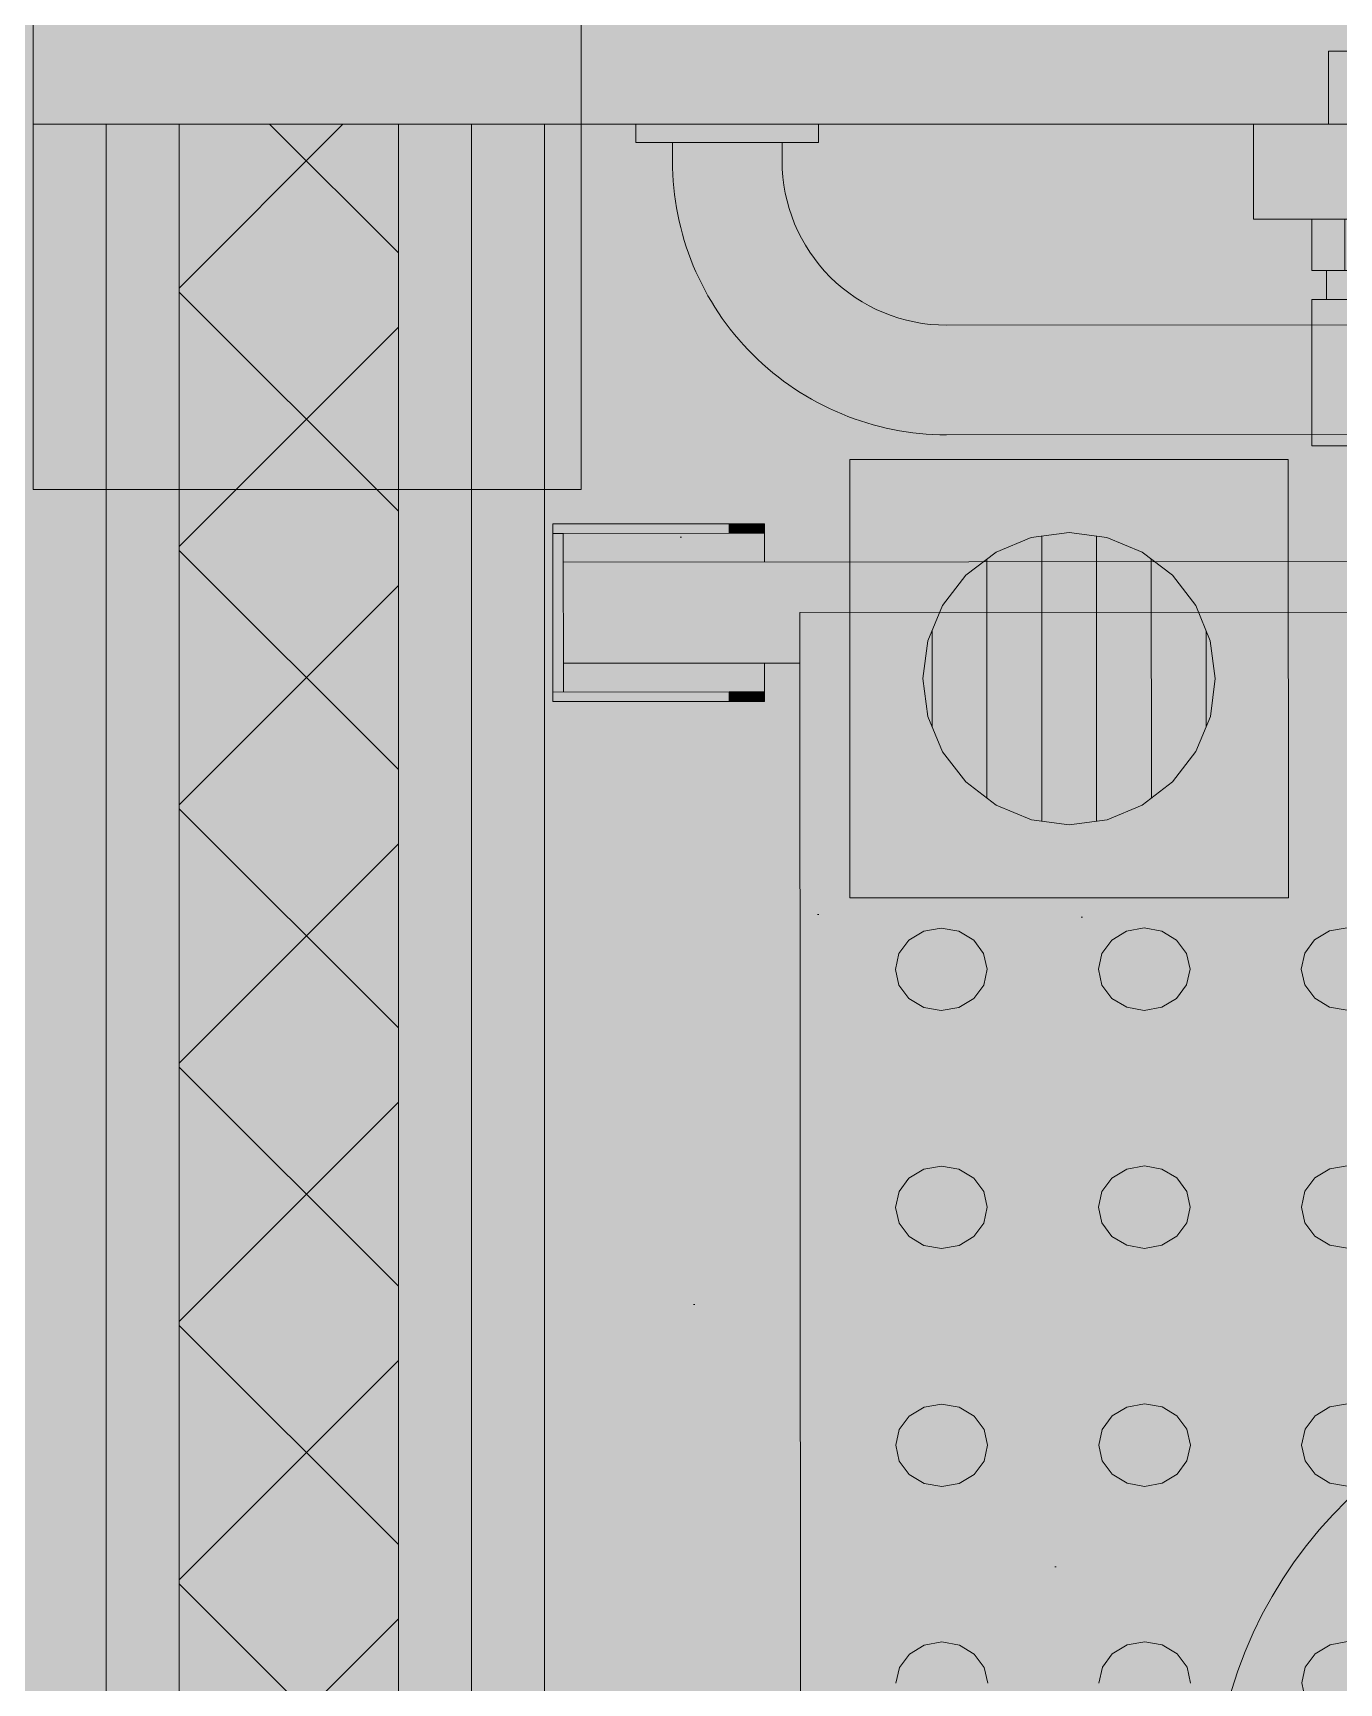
# Model space of a CAD drawing. Header units: metres. Extents: x -77 to 21.6, y -70.6 to -27.7.
# Drawn here: x -56.714 to -56.3566, y -33.2264 to -32.7747 of the extents above; entities that cross this region are included whole.
import ezdxf

# ---------------------------------------------------------------- set-up
doc = ezdxf.new("R2010")
doc.units = ezdxf.units.M
doc.header["$MEASUREMENT"] = 0
for name, color, linetype in [('Concreto moldado in loco_Pilares.IFC Model', 7, 'Continuous'), ('LOUCAS-METAIS.ARQ', 7, 'Continuous'), ('PAREDE CONSTRUIR', 7, 'Continuous')]:
    doc.layers.add(name, color=color, linetype=linetype)
for name, color, linetype, lineweight in [('Concreto moldado in loco_Pilares.IFC Model_Caneta_No__241', 7, 'Continuous', 13), ('Concreto moldado in loco_Pilares.IFC Model_Caneta_No__4', 7, 'Continuous', 20), ('LAJES.EST_Caneta_No__241', 7, 'Continuous', 13), ('LAJES.EST_Caneta_No__96', 252, 'Continuous', 0), ('LOUCAS-METAIS.ARQ_Caneta_No__96', 252, 'Continuous', 0), ('PAREDE CONSTRUIR_Caneta_No__241', 7, 'Continuous', 13), ('PAREDE CONSTRUIR_Caneta_No__83', 84, 'Continuous', 0), ('RALO_Caneta_No__96', 252, 'Continuous', 0)]:
    doc.layers.add(name, color=color, linetype=linetype, lineweight=lineweight)
for name, color, linetype, lineweight, true_color in [('LAJES.EST_Caneta_No__18', 7, 'Continuous', 0, 0xdfdfdf), ('LAJES.EST_Caneta_No__254', 7, 'Continuous', 0, 0xd1c9ad), ('LOUCAS-METAIS.ARQ_Caneta_No__13', 7, 'Continuous', 0, 0xaaaaaa), ('LOUCAS-METAIS.ARQ_Caneta_No__18', 7, 'Continuous', 0, 0xdfdfdf), ('RALO_Caneta_No__19', 7, 'Continuous', 0, 0xe9e9e9), ('ZONA_Caneta_No__56', 7, 'Continuous', 0, 0xffe495)]:
    doc.layers.add(name, color=color, linetype=linetype, lineweight=lineweight, true_color=true_color)
pattern_1 = [(45, (0, 0.5), (-0.159099, 0.159099), [0, -0.15, 0, -0.225]), (110, (0.5, 0.5), (0.21143084, 0.07695453), [0, -0.11, 0, -0.19])]

# ---------------------------------------------------------------- blocks, each defined once
blk = doc.blocks.new('Grab Bar 26')
at = {"layer": 'LOUCAS-METAIS.ARQ_Caneta_No__18', "linetype": 'Continuous', "lineweight": 0, "true_color": 0xdfdfdf}
for points in [[(0.375, 0), (0.375, -0.005), (0.425, -0.005), (0.425, 0)], [(-0.415, -0.005), (-0.415, -0.01, 0.414214), (-0.34, -0.085), (0.34, -0.085, 0.414214), (0.415, -0.01), (0.415, -0.005), (0.385, -0.005), (0.385, -0.01, -0.414214), (0.34, -0.055), (-0.34, -0.055, -0.414214), (-0.385, -0.01), (-0.385, -0.005)]]:
    blk.add_hatch(color=254, dxfattribs=at).paths.add_polyline_path(points)
at = {"layer": 'LOUCAS-METAIS.ARQ_Caneta_No__96', "color": 252, "linetype": 'Continuous', "lineweight": 0, "flags": 128}
blk.add_lwpolyline([(0.375, 0), (0.375, -0.005), (0.425, -0.005), (0.425, 0)], close=True, dxfattribs=at)
blk.add_lwpolyline([(-0.415, -0.005), (-0.415, -0.01, 0.414214), (-0.34, -0.085), (0.34, -0.085, 0.414214), (0.415, -0.01), (0.415, -0.005), (0.385, -0.005), (0.385, -0.01, -0.414214), (0.34, -0.055), (-0.34, -0.055, -0.414214), (-0.385, -0.01), (-0.385, -0.005)], format="xyb", close=True, dxfattribs=at)
blk = doc.blocks.new('Rectangular Floor Drain 26')
at = {"layer": 'RALO_Caneta_No__19', "linetype": 'Continuous', "lineweight": 0, "true_color": 0xe9e9e9}
h = blk.add_hatch(color=254, dxfattribs=at)
h.paths.add_polyline_path([(-0.06, 0.06), (-0.06, -0.06), (0.06, -0.06), (0.06, 0.06)])
h.paths.add_polyline_path([(0.04, 0), (0.03864, -0.01035), (0.03464, -0.02), (0.02828, -0.02828), (0.02, -0.03464), (0.01035, -0.03864), (0, -0.04), (-0.01035, -0.03864), (-0.02, -0.03464), (-0.02828, -0.02828), (-0.03464, -0.02), (-0.03864, -0.01035), (-0.04, 0), (-0.03864, 0.01035), (-0.03464, 0.02), (-0.02828, 0.02828), (-0.02, 0.03464), (-0.01035, 0.03864), (0, 0.04), (0.01035, 0.03864), (0.02, 0.03464), (0.02828, 0.02828), (0.03464, 0.02), (0.03864, 0.01035)], flags=0)
for points in [[(-0.02828, 0.02828), (-0.03272, 0.0225), (0.03272, 0.0225), (0.02828, 0.02828), (0.02, 0.03464), (0.0131, 0.0375), (-0.0131, 0.0375), (-0.02, 0.03464)], [(-0.0131, 0.0375), (0.0131, 0.0375), (0.01035, 0.03864), (0, 0.04), (-0.01035, 0.03864)], [(-0.03864, 0.01035), (-0.03901, 0.0075), (0.03901, 0.0075), (0.03864, 0.01035), (0.03464, 0.02), (0.03272, 0.0225), (-0.03272, 0.0225), (-0.03464, 0.02)], [(-0.03901, 0.0075), (-0.04, 0), (-0.03901, -0.0075), (0.03901, -0.0075), (0.04, 0), (0.03901, 0.0075)], [(-0.03901, -0.0075), (-0.03864, -0.01035), (-0.03464, -0.02), (-0.03272, -0.0225), (0.03272, -0.0225), (0.03464, -0.02), (0.03864, -0.01035), (0.03901, -0.0075)], [(-0.03272, -0.0225), (-0.02828, -0.02828), (-0.02, -0.03464), (-0.0131, -0.0375), (0.0131, -0.0375), (0.02, -0.03464), (0.02828, -0.02828), (0.03272, -0.0225)], [(0.0131, -0.0375), (-0.0131, -0.0375), (-0.01035, -0.03864), (0, -0.04), (0.01035, -0.03864)]]:
    blk.add_hatch(color=254, dxfattribs=at).paths.add_polyline_path(points)
at = {"layer": 'RALO_Caneta_No__96', "color": 252, "linetype": 'Continuous', "lineweight": 0}
for p, q in [((-0.06, 0.06), (-0.06, -0.06)), ((0.06, 0.06), (-0.06, 0.06)), ((0.06, -0.06), (0.06, 0.06)), ((-0.02, 0.03464), (-0.01035, 0.03864)), ((0.0131, 0.0375), (-0.0131, 0.0375)), ((-0.01035, 0.03864), (0, 0.04)), ((0, 0.04), (0.01035, 0.03864)), ((0.01035, 0.03864), (0.02, 0.03464)), ((-0.02828, 0.02828), (-0.02, 0.03464)), ((0.02, 0.03464), (0.02828, 0.02828)), ((-0.03464, 0.02), (-0.02828, 0.02828)), ((0.02828, 0.02828), (0.03464, 0.02)), ((-0.03864, 0.01035), (-0.03464, 0.02)), ((-0.03272, 0.0225), (0.03272, 0.0225)), ((0.03464, 0.02), (0.03864, 0.01035)), ((-0.04, 0), (-0.03864, 0.01035)), ((0.03864, 0.01035), (0.04, 0)), ((0.03901, 0.0075), (-0.03901, 0.0075)), ((-0.03864, -0.01035), (-0.04, 0)), ((0.04, 0), (0.03864, -0.01035)), ((-0.03901, -0.0075), (0.03901, -0.0075)), ((-0.03464, -0.02), (-0.03864, -0.01035)), ((0.03864, -0.01035), (0.03464, -0.02)), ((-0.02828, -0.02828), (-0.03464, -0.02)), ((0.03272, -0.0225), (-0.03272, -0.0225)), ((0.03464, -0.02), (0.02828, -0.02828)), ((-0.02, -0.03464), (-0.02828, -0.02828)), ((0.02828, -0.02828), (0.02, -0.03464)), ((-0.01035, -0.03864), (-0.02, -0.03464)), ((0.02, -0.03464), (0.01035, -0.03864)), ((-0.0131, -0.0375), (0.0131, -0.0375)), ((0, -0.04), (-0.01035, -0.03864)), ((0.01035, -0.03864), (0, -0.04)), ((-0.06, -0.06), (0.06, -0.06))]:
    blk.add_line(p, q, dxfattribs=at)
blk = doc.blocks.new('Blocks_Banco Perfurado_F03652PT(1)(1)')
at = {"layer": 'LOUCAS-METAIS.ARQ_Caneta_No__18', "linetype": 'Continuous', "lineweight": 0, "true_color": 0xdfdfdf}
for points in [[(-0.34739, 0), (-0.34739, -0.0029), (-0.30397, -0.0029)], [(-0.30397, 0), (-0.34739, 0), (-0.30397, -0.0029)], [(-0.35, 0), (-0.35, -0.04829), (-0.34739, -0.04829)], [(-0.34739, 0), (-0.35, 0), (-0.34739, -0.04829)], [(-0.34739, -0.05795), (-0.33949, -0.05795), (-0.33949, -0.01292), (-0.34739, -0.0029)], [(-0.34739, -0.0029), (-0.33949, -0.01292), (-0.33949, -0.0029)], [(-0.33949, -0.0029), (-0.33949, -0.35737), (-0.33902, -0.35737)], [(-0.33902, -0.0029), (-0.33949, -0.0029), (-0.33902, -0.35737)], [(-0.33902, -0.35737), (-0.33866, -0.0029), (-0.33902, -0.0029)], [(-0.33866, -0.0029), (-0.33902, -0.35737), (-0.33866, -0.35737)], [(-0.33836, -0.0029), (-0.33866, -0.35737), (-0.33836, -0.35737)], [(-0.33866, -0.35737), (-0.33836, -0.0029), (-0.33866, -0.0029)], [(-0.33836, -0.0029), (-0.33836, -0.35737), (-0.33701, -0.35737), (-0.33835, -0.0029)], [(-0.33701, -0.0029), (-0.33835, -0.0029), (-0.33701, -0.35737)], [(-0.33701, -0.35737), (-0.33627, -0.0029), (-0.33701, -0.0029)], [(-0.33627, -0.0029), (-0.33701, -0.35737), (-0.33626, -0.35737)], [(-0.33535, -0.0029), (-0.33626, -0.35737), (-0.33534, -0.35737)], [(-0.33535, -0.0029), (-0.33626, -0.0029), (-0.33626, -0.35737)], [(-0.33533, -0.0029), (-0.33534, -0.0029), (-0.33534, -0.35737), (-0.33328, -0.35737)], [(-0.33533, -0.0029), (-0.33328, -0.35737), (-0.33328, -0.0029)], [(-0.33328, -0.35737), (-0.33259, -0.0029), (-0.33328, -0.0029)], [(-0.33328, -0.35737), (-0.33259, -0.35737), (-0.33259, -0.0029)], [(-0.33091, -0.0029), (-0.33259, -0.35737), (-0.3309, -0.35737), (-0.3309, -0.0029)], [(-0.33259, -0.0029), (-0.33259, -0.35737), (-0.33091, -0.0029)], [(-0.3309, -0.0029), (-0.3309, -0.35737), (-0.32836, -0.35737), (-0.32838, -0.35534), (-0.33088, -0.0029)], [(-0.33088, -0.0029), (-0.32838, -0.35534), (-0.32836, -0.35737), (-0.32836, -0.0029)], [(-0.32836, -0.0029), (-0.32836, -0.35737), (-0.32808, -0.0029)], [(-0.32808, -0.0029), (-0.32836, -0.35737), (-0.32808, -0.35737)], [(-0.3257, -0.0029), (-0.32808, -0.35737), (-0.32568, -0.35737), (-0.32568, -0.0029)], [(-0.32808, -0.0029), (-0.32808, -0.35737), (-0.3257, -0.0029)], [(-0.32568, -0.0029), (-0.32568, -0.06761), (-0.32374, -0.06761), (-0.3233, -0.0029)], [(-0.3233, -0.0029), (-0.32374, -0.06761), (-0.32328, -0.06761), (-0.32328, -0.0029)], [(-0.32328, -0.06761), (-0.32306, -0.06761), (-0.32301, -0.0029), (-0.32328, -0.0029)], [(-0.32301, -0.0029), (-0.32306, -0.06761), (-0.323, -0.06761)], [(-0.32298, -0.0029), (-0.323, -0.0029), (-0.323, -0.06761), (-0.32252, -0.06761)], [(-0.32047, -0.0029), (-0.32298, -0.0029), (-0.32252, -0.06761), (-0.32047, -0.06761)], [(-0.31879, -0.0029), (-0.32047, -0.0029), (-0.32047, -0.06761), (-0.3191, -0.06761)], [(-0.31879, -0.0029), (-0.3191, -0.06761), (-0.31878, -0.06761), (-0.31878, -0.0029)], [(-0.31878, -0.06761), (-0.31822, -0.06761), (-0.31809, -0.0029), (-0.31878, -0.0029)], [(-0.31809, -0.0029), (-0.31822, -0.06761), (-0.31809, -0.06761)], [(-0.31807, -0.0029), (-0.31809, -0.0029), (-0.31809, -0.06761), (-0.3177, -0.06761)], [(-0.31602, -0.0029), (-0.31807, -0.0029), (-0.3177, -0.06761), (-0.31602, -0.06761)], [(-0.31602, -0.06761), (-0.31528, -0.06761), (-0.31511, -0.0029), (-0.31602, -0.0029)], [(-0.31511, -0.0029), (-0.31528, -0.06761), (-0.3151, -0.06761)], [(-0.3151, -0.06761), (-0.3145, -0.06761), (-0.31436, -0.0029), (-0.3151, -0.0029)], [(-0.31436, -0.0029), (-0.3145, -0.06761), (-0.31435, -0.06761)], [(-0.31434, -0.0029), (-0.31435, -0.0029), (-0.31435, -0.06761), (-0.3141, -0.06761)], [(-0.31434, -0.0029), (-0.3141, -0.06761), (-0.31301, -0.06761), (-0.31301, -0.0029)], [(-0.31271, -0.0029), (-0.31301, -0.0029), (-0.31301, -0.06761), (-0.31276, -0.06761)], [(-0.31276, -0.06761), (-0.31271, -0.06761), (-0.31271, -0.0029)], [(-0.31234, -0.0029), (-0.31271, -0.0029), (-0.31271, -0.06761), (-0.31241, -0.06761)], [(-0.31241, -0.06761), (-0.31234, -0.06761), (-0.31234, -0.0029)], [(-0.31188, -0.0029), (-0.31234, -0.0029), (-0.31234, -0.06761), (-0.31196, -0.06761)], [(-0.31196, -0.06761), (-0.31187, -0.06761), (-0.31188, -0.0029)], [(-0.30397, -0.0029), (-0.31187, -0.0029), (-0.31187, -0.04793), (-0.30397, -0.05795)], [(-0.30136, -0.04829), (-0.30136, 0), (-0.30397, 0)], [(-0.30397, -0.04829), (-0.30136, -0.04829), (-0.30397, 0)], [(-0.34739, -0.04829), (-0.35, -0.04829), (-0.35, -0.05199)], [(-0.34739, -0.04829), (-0.35, -0.05199), (-0.34739, -0.05199)], [(-0.31187, -0.04793), (-0.31187, -0.05795), (-0.30397, -0.05795)], [(-0.30136, -0.05199), (-0.30136, -0.04829), (-0.30397, -0.04829)], [(-0.30136, -0.05199), (-0.30397, -0.04829), (-0.30397, -0.05199)], [(-0.34739, -0.05199), (-0.35, -0.05199), (-0.35, -0.05512)], [(-0.34739, -0.05199), (-0.35, -0.05512), (-0.34739, -0.05512)], [(-0.30397, -0.05512), (-0.30136, -0.05512), (-0.30136, -0.05199)], [(-0.30397, -0.05512), (-0.30136, -0.05199), (-0.30397, -0.05199)], [(-0.35, -0.05512), (-0.35, -0.05722), (-0.34739, -0.05512)], [(-0.35, -0.05722), (-0.34739, -0.05722), (-0.34739, -0.05512)], [(-0.35, -0.05722), (-0.35, -0.05795), (-0.34739, -0.05795)], [(-0.34739, -0.05722), (-0.35, -0.05722), (-0.34739, -0.05795)], [(-0.30397, -0.05722), (-0.30136, -0.05722), (-0.30136, -0.05512)], [(-0.30397, -0.05722), (-0.30136, -0.05512), (-0.30397, -0.05512)], [(-0.30397, -0.05795), (-0.30136, -0.05795), (-0.30136, -0.05722)], [(-0.30397, -0.05795), (-0.30136, -0.05722), (-0.30397, -0.05722)], [(-0.32568, -0.06761), (-0.23927, -0.16178), (-0.23927, -0.10625)], [(-0.32568, -0.06761), (-0.23927, -0.10625), (-0.23841, -0.10144)], [(-0.23596, -0.09737), (-0.32568, -0.06761), (-0.23841, -0.10144)], [(-0.32568, -0.06761), (-0.23596, -0.09737), (-0.2323, -0.09465)], [(-0.32568, -0.06761), (-0.2323, -0.09465), (-0.22798, -0.09369)], [(-0.32568, -0.06761), (-0.22798, -0.09369), (-0.22366, -0.09465)], [(-0.32568, -0.06761), (-0.22366, -0.09465), (-0.17327, -0.10144)], [(-0.32568, -0.06761), (-0.17327, -0.10144), (-0.17082, -0.09737)], [(-0.32568, -0.06761), (-0.17082, -0.09737), (-0.16716, -0.09465)], [(-0.16284, -0.09369), (-0.32568, -0.06761), (-0.16716, -0.09465)], [(-0.10814, -0.10144), (-0.32568, -0.06761), (-0.16284, -0.09369)], [(-0.10569, -0.09737), (-0.32568, -0.06761), (-0.10814, -0.10144)], [(-0.10203, -0.09465), (-0.32568, -0.06761), (-0.10569, -0.09737)], [(-0.0977, -0.09369), (-0.32568, -0.06761), (-0.10203, -0.09465)], [(-0.04055, -0.09737), (-0.32568, -0.06761), (-0.0977, -0.09369)], [(-0.32568, -0.06761), (-0.04055, -0.09737), (-0.03689, -0.09465)], [(-0.03257, -0.09369), (-0.32568, -0.06761), (-0.03689, -0.09465)], [(0.02458, -0.09737), (-0.32568, -0.06761), (-0.03257, -0.09369)], [(0.02825, -0.09465), (-0.32568, -0.06761), (0.02458, -0.09737)], [(0.03257, -0.09369), (-0.32568, -0.06761), (0.02825, -0.09465)], [(0.08972, -0.09737), (-0.32568, -0.06761), (0.03257, -0.09369)], [(-0.32568, -0.06761), (0.08972, -0.09737), (0.09338, -0.09465)], [(0.0977, -0.09369), (-0.32568, -0.06761), (0.09338, -0.09465)], [(0.15852, -0.09465), (-0.32568, -0.06761), (0.0977, -0.09369)], [(-0.32568, -0.06761), (0.15852, -0.09465), (0.16284, -0.09369)], [(0.32568, -0.06761), (-0.32568, -0.06761), (0.16284, -0.09369)], [(-0.32568, -0.06761), (-0.32568, -0.35737), (-0.23841, -0.21252)], [(-0.23596, -0.20844), (-0.32568, -0.06761), (-0.23841, -0.21252)], [(-0.23927, -0.16178), (-0.32568, -0.06761), (-0.2323, -0.20572)], [(-0.2323, -0.20572), (-0.32568, -0.06761), (-0.23596, -0.20844)], [(-0.17327, -0.10144), (-0.22366, -0.09465), (-0.21999, -0.09737)], [(-0.16284, -0.09369), (-0.15852, -0.09465), (-0.10814, -0.10144)], [(-0.15852, -0.09465), (-0.15486, -0.09737), (-0.10814, -0.10144)], [(-0.0977, -0.09369), (-0.09338, -0.09465), (-0.04055, -0.09737)], [(-0.09338, -0.09465), (-0.08972, -0.09737), (-0.04055, -0.09737)], [(-0.17327, -0.10144), (-0.21999, -0.09737), (-0.21755, -0.10144)], [(-0.15486, -0.09737), (-0.15241, -0.10144), (-0.10814, -0.10144)], [(-0.043, -0.10144), (-0.08972, -0.09737), (-0.08727, -0.10144)], [(-0.08972, -0.09737), (-0.043, -0.10144), (-0.04055, -0.09737)], [(-0.21755, -0.10144), (-0.21669, -0.10625), (-0.17327, -0.10144)], [(-0.21669, -0.10625), (-0.17413, -0.10625), (-0.17327, -0.10144)], [(-0.15241, -0.10144), (-0.15155, -0.10625), (-0.10814, -0.10144)], [(-0.15155, -0.10625), (-0.109, -0.10625), (-0.10814, -0.10144)], [(-0.08727, -0.10144), (-0.08641, -0.10625), (-0.043, -0.10144)], [(-0.08641, -0.10625), (-0.04386, -0.10625), (-0.043, -0.10144)], [(-0.23927, -0.10625), (-0.23927, -0.16178), (-0.23841, -0.15698)], [(-0.23841, -0.15698), (-0.23596, -0.1529), (-0.23927, -0.10625)], [(-0.23596, -0.1529), (-0.2323, -0.15018), (-0.23927, -0.10625)], [(-0.23841, -0.11105), (-0.23927, -0.10625), (-0.2323, -0.15018)], [(-0.17413, -0.10625), (-0.21669, -0.10625), (-0.21755, -0.11105)], [(-0.17327, -0.11105), (-0.17413, -0.10625), (-0.21755, -0.11105)], [(-0.109, -0.10625), (-0.15155, -0.10625), (-0.15241, -0.11105)], [(-0.10814, -0.11105), (-0.109, -0.10625), (-0.15241, -0.11105)], [(-0.04386, -0.10625), (-0.08641, -0.10625), (-0.08727, -0.11105)], [(-0.043, -0.11105), (-0.04386, -0.10625), (-0.08727, -0.11105)], [(-0.23596, -0.11512), (-0.23841, -0.11105), (-0.2323, -0.15018)], [(-0.22366, -0.15018), (-0.21755, -0.11105), (-0.21999, -0.11512)], [(-0.22366, -0.15018), (-0.21999, -0.1529), (-0.21755, -0.11105)], [(-0.21999, -0.1529), (-0.21755, -0.15698), (-0.21755, -0.11105)], [(-0.17082, -0.1529), (-0.21755, -0.11105), (-0.21755, -0.15698)], [(-0.17082, -0.1529), (-0.16716, -0.15018), (-0.21755, -0.11105)], [(-0.16716, -0.15018), (-0.16284, -0.14923), (-0.21755, -0.11105)], [(-0.16284, -0.14923), (-0.15852, -0.15018), (-0.21755, -0.11105)], [(-0.15852, -0.15018), (-0.10814, -0.15698), (-0.21755, -0.11105)], [(-0.16716, -0.11785), (-0.21755, -0.11105), (-0.10814, -0.15698)], [(-0.16716, -0.11785), (-0.17082, -0.11512), (-0.21755, -0.11105)], [(-0.17082, -0.11512), (-0.17327, -0.11105), (-0.21755, -0.11105)], [(-0.10569, -0.1529), (-0.15241, -0.11105), (-0.15486, -0.11512)], [(-0.10569, -0.1529), (-0.10203, -0.15018), (-0.15241, -0.11105)], [(-0.10203, -0.15018), (-0.0977, -0.14923), (-0.15241, -0.11105)], [(-0.0977, -0.14923), (-0.09338, -0.15018), (-0.15241, -0.11105)], [(-0.09338, -0.15018), (-0.043, -0.15698), (-0.15241, -0.11105)], [(-0.10203, -0.11785), (-0.15241, -0.11105), (-0.043, -0.15698)], [(-0.10203, -0.11785), (-0.10569, -0.11512), (-0.15241, -0.11105)], [(-0.10569, -0.11512), (-0.10814, -0.11105), (-0.15241, -0.11105)], [(-0.04055, -0.1529), (-0.08727, -0.11105), (-0.08972, -0.11512)], [(-0.04055, -0.1529), (-0.03689, -0.15018), (-0.08727, -0.11105)], [(-0.03689, -0.15018), (-0.03257, -0.14923), (-0.08727, -0.11105)], [(-0.03257, -0.14923), (-0.02825, -0.15018), (-0.08727, -0.11105)], [(0.02214, -0.15698), (-0.08727, -0.11105), (-0.02825, -0.15018)], [(-0.08727, -0.11105), (0.02214, -0.15698), (-0.03689, -0.11785)], [(-0.03689, -0.11785), (-0.04055, -0.11512), (-0.08727, -0.11105)], [(-0.04055, -0.11512), (-0.043, -0.11105), (-0.08727, -0.11105)], [(-0.2323, -0.11785), (-0.23596, -0.11512), (-0.2323, -0.15018)], [(-0.21999, -0.11512), (-0.22366, -0.11785), (-0.22366, -0.15018)], [(-0.15486, -0.11512), (-0.15852, -0.11785), (-0.10814, -0.15698)], [(-0.10814, -0.15698), (-0.10569, -0.1529), (-0.15486, -0.11512)], [(-0.08972, -0.11512), (-0.09338, -0.11785), (-0.043, -0.15698)], [(-0.043, -0.15698), (-0.04055, -0.1529), (-0.08972, -0.11512)], [(-0.22798, -0.14923), (-0.22798, -0.1188), (-0.2323, -0.11785)], [(-0.2323, -0.15018), (-0.22798, -0.14923), (-0.2323, -0.11785)], [(-0.22366, -0.11785), (-0.22798, -0.1188), (-0.22366, -0.15018)], [(-0.22798, -0.1188), (-0.22798, -0.14923), (-0.22366, -0.15018)], [(-0.16284, -0.1188), (-0.16716, -0.11785), (-0.10814, -0.15698)], [(-0.15852, -0.11785), (-0.16284, -0.1188), (-0.10814, -0.15698)], [(-0.0977, -0.1188), (-0.10203, -0.11785), (-0.043, -0.15698)], [(-0.09338, -0.11785), (-0.0977, -0.1188), (-0.043, -0.15698)], [(-0.03689, -0.11785), (0.02214, -0.15698), (-0.03257, -0.1188)], [(-0.17327, -0.15698), (-0.17082, -0.1529), (-0.21755, -0.15698)], [(-0.15852, -0.15018), (-0.15486, -0.1529), (-0.10814, -0.15698)], [(-0.15486, -0.1529), (-0.15241, -0.15698), (-0.10814, -0.15698)], [(-0.09338, -0.15018), (-0.08972, -0.1529), (-0.043, -0.15698)], [(-0.08972, -0.1529), (-0.08727, -0.15698), (-0.043, -0.15698)], [(-0.21755, -0.15698), (-0.21669, -0.16178), (-0.17327, -0.15698)], [(-0.21669, -0.16178), (-0.17413, -0.16178), (-0.17327, -0.15698)], [(-0.15241, -0.15698), (-0.15155, -0.16178), (-0.10814, -0.15698)], [(-0.15155, -0.16178), (-0.109, -0.16178), (-0.10814, -0.15698)], [(-0.08727, -0.15698), (-0.08641, -0.16178), (-0.043, -0.15698)], [(-0.08641, -0.16178), (-0.04386, -0.16178), (-0.043, -0.15698)], [(-0.23841, -0.16659), (-0.23927, -0.16178), (-0.2323, -0.20572)], [(-0.17413, -0.16178), (-0.21669, -0.16178), (-0.21755, -0.16659)], [(-0.17327, -0.16659), (-0.17413, -0.16178), (-0.21755, -0.16659)], [(-0.109, -0.16178), (-0.15155, -0.16178), (-0.15241, -0.16659)], [(-0.10814, -0.16659), (-0.109, -0.16178), (-0.15241, -0.16659)], [(-0.04386, -0.16178), (-0.08641, -0.16178), (-0.08727, -0.16659)], [(-0.043, -0.16659), (-0.04386, -0.16178), (-0.08727, -0.16659)], [(-0.23596, -0.17066), (-0.23841, -0.16659), (-0.2323, -0.20572)], [(-0.22366, -0.20572), (-0.21755, -0.16659), (-0.21999, -0.17066)], [(-0.22366, -0.20572), (-0.21999, -0.20844), (-0.21755, -0.16659)], [(-0.21999, -0.20844), (-0.21755, -0.21252), (-0.21755, -0.16659)], [(-0.17082, -0.20844), (-0.21755, -0.16659), (-0.21755, -0.21252)], [(-0.17082, -0.20844), (-0.16716, -0.20572), (-0.21755, -0.16659)], [(-0.16716, -0.20572), (-0.16284, -0.20476), (-0.21755, -0.16659)], [(-0.16284, -0.20476), (-0.15852, -0.20572), (-0.21755, -0.16659)], [(-0.15852, -0.20572), (-0.10814, -0.21252), (-0.21755, -0.16659)], [(-0.16716, -0.17338), (-0.21755, -0.16659), (-0.10814, -0.21252)], [(-0.16716, -0.17338), (-0.17082, -0.17066), (-0.21755, -0.16659)], [(-0.17082, -0.17066), (-0.17327, -0.16659), (-0.21755, -0.16659)], [(-0.10569, -0.20844), (-0.15241, -0.16659), (-0.15486, -0.17066)], [(-0.10569, -0.20844), (-0.10203, -0.20572), (-0.15241, -0.16659)], [(-0.10203, -0.20572), (-0.0977, -0.20476), (-0.15241, -0.16659)], [(-0.0977, -0.20476), (-0.09338, -0.20572), (-0.15241, -0.16659)], [(-0.09338, -0.20572), (-0.043, -0.21252), (-0.15241, -0.16659)], [(-0.10203, -0.17338), (-0.15241, -0.16659), (-0.043, -0.21252)], [(-0.10203, -0.17338), (-0.10569, -0.17066), (-0.15241, -0.16659)], [(-0.10569, -0.17066), (-0.10814, -0.16659), (-0.15241, -0.16659)], [(-0.04055, -0.20844), (-0.08727, -0.16659), (-0.08972, -0.17066)], [(-0.04055, -0.20844), (-0.03689, -0.20572), (-0.08727, -0.16659)], [(-0.03689, -0.20572), (-0.03257, -0.20476), (-0.08727, -0.16659)], [(-0.03257, -0.20476), (-0.02825, -0.20572), (-0.08727, -0.16659)], [(0.02214, -0.21252), (-0.08727, -0.16659), (-0.02825, -0.20572)], [(-0.08727, -0.16659), (0.02214, -0.21252), (-0.03689, -0.17338)], [(-0.03689, -0.17338), (-0.04055, -0.17066), (-0.08727, -0.16659)], [(-0.04055, -0.17066), (-0.043, -0.16659), (-0.08727, -0.16659)], [(-0.2323, -0.17338), (-0.23596, -0.17066), (-0.2323, -0.20572)], [(-0.21999, -0.17066), (-0.22366, -0.17338), (-0.22366, -0.20572)], [(-0.15486, -0.17066), (-0.15852, -0.17338), (-0.10814, -0.21252)], [(-0.10814, -0.21252), (-0.10569, -0.20844), (-0.15486, -0.17066)], [(-0.08972, -0.17066), (-0.09338, -0.17338), (-0.043, -0.21252)], [(-0.043, -0.21252), (-0.04055, -0.20844), (-0.08972, -0.17066)], [(-0.22798, -0.20476), (-0.22798, -0.17434), (-0.2323, -0.17338)], [(-0.2323, -0.20572), (-0.22798, -0.20476), (-0.2323, -0.17338)], [(-0.22366, -0.17338), (-0.22798, -0.17434), (-0.22366, -0.20572)], [(-0.22798, -0.17434), (-0.22798, -0.20476), (-0.22366, -0.20572)], [(-0.16284, -0.17434), (-0.16716, -0.17338), (-0.10814, -0.21252)], [(-0.15852, -0.17338), (-0.16284, -0.17434), (-0.10814, -0.21252)], [(-0.0977, -0.17434), (-0.10203, -0.17338), (-0.043, -0.21252)], [(-0.09338, -0.17338), (-0.0977, -0.17434), (-0.043, -0.21252)], [(-0.03257, -0.17434), (-0.03689, -0.17338), (0.02214, -0.21252)], [(-0.15852, -0.20572), (-0.15486, -0.20844), (-0.10814, -0.21252)], [(-0.09338, -0.20572), (-0.08972, -0.20844), (-0.043, -0.21252)], [(-0.17327, -0.21252), (-0.17082, -0.20844), (-0.21755, -0.21252)], [(-0.15486, -0.20844), (-0.15241, -0.21252), (-0.10814, -0.21252)], [(-0.08972, -0.20844), (-0.08727, -0.21252), (-0.043, -0.21252)], [(-0.32568, -0.35737), (-0.23927, -0.21732), (-0.23841, -0.21252)], [(-0.21755, -0.21252), (-0.21669, -0.21732), (-0.17327, -0.21252)], [(-0.21669, -0.21732), (-0.17413, -0.21732), (-0.17327, -0.21252)], [(-0.15241, -0.21252), (-0.15155, -0.21732), (-0.10814, -0.21252)], [(-0.15155, -0.21732), (-0.109, -0.21732), (-0.10814, -0.21252)], [(-0.08727, -0.21252), (-0.08641, -0.21732), (-0.043, -0.21252)], [(-0.08641, -0.21732), (-0.04386, -0.21732), (-0.043, -0.21252)]]:
    blk.add_hatch(color=254, dxfattribs=at).paths.add_polyline_path(points)
at = {"layer": 'LOUCAS-METAIS.ARQ_Caneta_No__96', "color": 252, "linetype": 'Continuous', "lineweight": 0}
for p, q in [((-0.35, 0), (-0.35, -0.04829)), ((-0.34739, 0), (-0.35, 0)), ((-0.34739, -0.0029), (-0.34739, 0)), ((-0.30397, 0), (-0.34739, 0)), ((-0.34739, -0.04829), (-0.34739, -0.0029)), ((-0.34739, -0.0029), (-0.30397, -0.0029)), ((-0.33949, -0.0029), (-0.33949, -0.35737)), ((-0.31187, -0.06761), (-0.31187, -0.0029)), ((-0.30136, 0), (-0.30397, 0)), ((-0.30397, 0), (-0.30397, -0.04829)), ((-0.30136, -0.04829), (-0.30136, 0)), ((-0.35, -0.04829), (-0.34739, -0.04829)), ((-0.35, -0.04829), (-0.35, -0.05199)), ((-0.34739, -0.05199), (-0.34739, -0.04829)), ((-0.30397, -0.04829), (-0.30136, -0.04829)), ((-0.30397, -0.04829), (-0.30397, -0.05199)), ((-0.30136, -0.05199), (-0.30136, -0.04829)), ((-0.35, -0.05512), (-0.35, -0.05199)), ((-0.34739, -0.05512), (-0.34739, -0.05199)), ((-0.30397, -0.05512), (-0.30397, -0.05199)), ((-0.30136, -0.05512), (-0.30136, -0.05199)), ((-0.35, -0.05722), (-0.35, -0.05512)), ((-0.35, -0.05795), (-0.35, -0.05722)), ((-0.35, -0.05795), (-0.34739, -0.05795)), ((-0.34739, -0.05722), (-0.34739, -0.05512)), ((-0.34739, -0.05795), (-0.34739, -0.05722)), ((-0.34739, -0.05795), (-0.33949, -0.05795)), ((-0.31187, -0.05795), (-0.30397, -0.05795)), ((-0.30397, -0.05722), (-0.30397, -0.05512)), ((-0.30397, -0.05795), (-0.30397, -0.05722)), ((-0.30397, -0.05795), (-0.30136, -0.05795)), ((-0.30136, -0.05722), (-0.30136, -0.05512)), ((-0.30136, -0.05795), (-0.30136, -0.05722)), ((0.32568, -0.06761), (-0.32568, -0.06761)), ((-0.32568, -0.06761), (-0.32568, -0.35737)), ((-0.23596, -0.09737), (-0.2323, -0.09465)), ((-0.2323, -0.09465), (-0.22798, -0.09369)), ((-0.22798, -0.09369), (-0.22366, -0.09465)), ((-0.22366, -0.09465), (-0.21999, -0.09737)), ((-0.17082, -0.09737), (-0.16716, -0.09465)), ((-0.16716, -0.09465), (-0.16284, -0.09369)), ((-0.16284, -0.09369), (-0.15852, -0.09465)), ((-0.15852, -0.09465), (-0.15486, -0.09737)), ((-0.10569, -0.09737), (-0.10203, -0.09465)), ((-0.10203, -0.09465), (-0.0977, -0.09369)), ((-0.0977, -0.09369), (-0.09338, -0.09465)), ((-0.09338, -0.09465), (-0.08972, -0.09737)), ((-0.04055, -0.09737), (-0.03689, -0.09465)), ((-0.03689, -0.09465), (-0.03257, -0.09369)), ((-0.23841, -0.10144), (-0.23596, -0.09737)), ((-0.21999, -0.09737), (-0.21755, -0.10144)), ((-0.17327, -0.10144), (-0.17082, -0.09737)), ((-0.15486, -0.09737), (-0.15241, -0.10144)), ((-0.10814, -0.10144), (-0.10569, -0.09737)), ((-0.08972, -0.09737), (-0.08727, -0.10144)), ((-0.043, -0.10144), (-0.04055, -0.09737)), ((-0.23927, -0.10625), (-0.23841, -0.10144)), ((-0.21755, -0.10144), (-0.21669, -0.10625)), ((-0.17413, -0.10625), (-0.17327, -0.10144)), ((-0.15241, -0.10144), (-0.15155, -0.10625)), ((-0.109, -0.10625), (-0.10814, -0.10144)), ((-0.08727, -0.10144), (-0.08641, -0.10625)), ((-0.04386, -0.10625), (-0.043, -0.10144)), ((-0.23841, -0.11105), (-0.23927, -0.10625)), ((-0.21669, -0.10625), (-0.21755, -0.11105)), ((-0.17327, -0.11105), (-0.17413, -0.10625)), ((-0.15155, -0.10625), (-0.15241, -0.11105)), ((-0.10814, -0.11105), (-0.109, -0.10625)), ((-0.08641, -0.10625), (-0.08727, -0.11105)), ((-0.043, -0.11105), (-0.04386, -0.10625)), ((-0.23596, -0.11512), (-0.23841, -0.11105)), ((-0.21755, -0.11105), (-0.21999, -0.11512)), ((-0.17082, -0.11512), (-0.17327, -0.11105)), ((-0.15241, -0.11105), (-0.15486, -0.11512)), ((-0.10569, -0.11512), (-0.10814, -0.11105)), ((-0.08727, -0.11105), (-0.08972, -0.11512)), ((-0.04055, -0.11512), (-0.043, -0.11105)), ((-0.2323, -0.11785), (-0.23596, -0.11512)), ((-0.21999, -0.11512), (-0.22366, -0.11785)), ((-0.16716, -0.11785), (-0.17082, -0.11512)), ((-0.15486, -0.11512), (-0.15852, -0.11785)), ((-0.10203, -0.11785), (-0.10569, -0.11512)), ((-0.08972, -0.11512), (-0.09338, -0.11785)), ((-0.03689, -0.11785), (-0.04055, -0.11512)), ((-0.22798, -0.1188), (-0.2323, -0.11785)), ((-0.22366, -0.11785), (-0.22798, -0.1188)), ((-0.16284, -0.1188), (-0.16716, -0.11785)), ((-0.15852, -0.11785), (-0.16284, -0.1188)), ((-0.0977, -0.1188), (-0.10203, -0.11785)), ((-0.09338, -0.11785), (-0.0977, -0.1188)), ((-0.03257, -0.1188), (-0.03689, -0.11785)), ((-0.23841, -0.15698), (-0.23596, -0.1529)), ((-0.23596, -0.1529), (-0.2323, -0.15018)), ((-0.2323, -0.15018), (-0.22798, -0.14923)), ((-0.22798, -0.14923), (-0.22366, -0.15018)), ((-0.22366, -0.15018), (-0.21999, -0.1529)), ((-0.21999, -0.1529), (-0.21755, -0.15698)), ((-0.17327, -0.15698), (-0.17082, -0.1529)), ((-0.17082, -0.1529), (-0.16716, -0.15018)), ((-0.16716, -0.15018), (-0.16284, -0.14923)), ((-0.16284, -0.14923), (-0.15852, -0.15018)), ((-0.15852, -0.15018), (-0.15486, -0.1529)), ((-0.15486, -0.1529), (-0.15241, -0.15698)), ((-0.10814, -0.15698), (-0.10569, -0.1529)), ((-0.10569, -0.1529), (-0.10203, -0.15018)), ((-0.10203, -0.15018), (-0.0977, -0.14923)), ((-0.0977, -0.14923), (-0.09338, -0.15018)), ((-0.09338, -0.15018), (-0.08972, -0.1529)), ((-0.08972, -0.1529), (-0.08727, -0.15698)), ((-0.043, -0.15698), (-0.04055, -0.1529)), ((-0.04055, -0.1529), (-0.03689, -0.15018)), ((-0.03689, -0.15018), (-0.03257, -0.14923)), ((-0.23927, -0.16178), (-0.23841, -0.15698)), ((-0.21755, -0.15698), (-0.21669, -0.16178)), ((-0.17413, -0.16178), (-0.17327, -0.15698)), ((-0.15241, -0.15698), (-0.15155, -0.16178)), ((-0.109, -0.16178), (-0.10814, -0.15698)), ((-0.08727, -0.15698), (-0.08641, -0.16178)), ((-0.04386, -0.16178), (-0.043, -0.15698)), ((-0.23841, -0.16659), (-0.23927, -0.16178)), ((-0.21669, -0.16178), (-0.21755, -0.16659)), ((-0.17327, -0.16659), (-0.17413, -0.16178)), ((-0.15155, -0.16178), (-0.15241, -0.16659)), ((-0.10814, -0.16659), (-0.109, -0.16178)), ((-0.08641, -0.16178), (-0.08727, -0.16659)), ((-0.043, -0.16659), (-0.04386, -0.16178)), ((-0.23596, -0.17066), (-0.23841, -0.16659)), ((-0.21755, -0.16659), (-0.21999, -0.17066)), ((-0.17082, -0.17066), (-0.17327, -0.16659)), ((-0.15241, -0.16659), (-0.15486, -0.17066)), ((-0.10569, -0.17066), (-0.10814, -0.16659)), ((-0.08727, -0.16659), (-0.08972, -0.17066)), ((-0.04055, -0.17066), (-0.043, -0.16659)), ((-0.2323, -0.17338), (-0.23596, -0.17066)), ((-0.21999, -0.17066), (-0.22366, -0.17338)), ((-0.16716, -0.17338), (-0.17082, -0.17066)), ((-0.15486, -0.17066), (-0.15852, -0.17338)), ((-0.10203, -0.17338), (-0.10569, -0.17066)), ((-0.08972, -0.17066), (-0.09338, -0.17338)), ((-0.03689, -0.17338), (-0.04055, -0.17066)), ((-0.22798, -0.17434), (-0.2323, -0.17338)), ((-0.22366, -0.17338), (-0.22798, -0.17434)), ((-0.16284, -0.17434), (-0.16716, -0.17338)), ((-0.15852, -0.17338), (-0.16284, -0.17434)), ((-0.0977, -0.17434), (-0.10203, -0.17338)), ((-0.09338, -0.17338), (-0.0977, -0.17434)), ((-0.03257, -0.17434), (-0.03689, -0.17338)), ((-0.23596, -0.20844), (-0.2323, -0.20572)), ((-0.2323, -0.20572), (-0.22798, -0.20476)), ((-0.22798, -0.20476), (-0.22366, -0.20572)), ((-0.22366, -0.20572), (-0.21999, -0.20844)), ((-0.17082, -0.20844), (-0.16716, -0.20572)), ((-0.16716, -0.20572), (-0.16284, -0.20476)), ((-0.16284, -0.20476), (-0.15852, -0.20572)), ((-0.15852, -0.20572), (-0.15486, -0.20844)), ((-0.10569, -0.20844), (-0.10203, -0.20572)), ((-0.10203, -0.20572), (-0.0977, -0.20476)), ((-0.0977, -0.20476), (-0.09338, -0.20572)), ((-0.09338, -0.20572), (-0.08972, -0.20844)), ((-0.04055, -0.20844), (-0.03689, -0.20572)), ((-0.03689, -0.20572), (-0.03257, -0.20476)), ((-0.03257, -0.20476), (-0.02825, -0.20572)), ((-0.23841, -0.21252), (-0.23596, -0.20844)), ((-0.21999, -0.20844), (-0.21755, -0.21252)), ((-0.17327, -0.21252), (-0.17082, -0.20844)), ((-0.15486, -0.20844), (-0.15241, -0.21252)), ((-0.10814, -0.21252), (-0.10569, -0.20844)), ((-0.08972, -0.20844), (-0.08727, -0.21252)), ((-0.043, -0.21252), (-0.04055, -0.20844)), ((-0.23927, -0.21732), (-0.23841, -0.21252)), ((-0.21755, -0.21252), (-0.21669, -0.21732)), ((-0.17413, -0.21732), (-0.17327, -0.21252)), ((-0.15241, -0.21252), (-0.15155, -0.21732)), ((-0.109, -0.21732), (-0.10814, -0.21252)), ((-0.08727, -0.21252), (-0.08641, -0.21732)), ((-0.04386, -0.21732), (-0.043, -0.21252))]:
    blk.add_line(p, q, dxfattribs=at)
blk = doc.blocks.new('Shower Kit 26')
at = {"layer": 'LOUCAS-METAIS.ARQ_Caneta_No__13', "color": 253, "linetype": 'Continuous', "lineweight": 0, "true_color": 0xaaaaaa}
for p, q in [((-0.012, -0.008), (0.012, -0.008)), ((0.05593, -0.02056), (0.04276, -0.02272)), ((0.05718, -0.02051), (0.05593, -0.02056)), ((0.06167, -0.02136), (0.05718, -0.02051)), ((0.08101, -0.02504), (0.06167, -0.02136)), ((-0.093, -0.026), (-0.057, -0.026)), ((-0.084, -0.026), (-0.084, -0.04)), ((-0.066, -0.026), (-0.066, -0.04)), ((0.04153, -0.02299), (0.041, -0.02322)), ((0.04276, -0.02272), (0.04153, -0.02299)), ((0.093, -0.02929), (0.08101, -0.02504)), ((0.08213, -0.02549), (0.08211, -0.02549)), ((0.08371, -0.026), (0.093, -0.026)), ((0.05836, -0.03387), (0.05678, -0.03358)), ((0.07747, -0.03756), (0.05836, -0.03387)), ((0.066, -0.03534), (0.066, -0.04)), ((-0.089, -0.04), (-0.061, -0.04)), ((0.061, -0.04), (0.066, -0.04)), ((0.066, -0.04), (0.084, -0.04)), ((0.089, -0.04164), (0.07747, -0.03756)), ((0.084, -0.03987), (0.084, -0.04)), ((0.084, -0.04), (0.08438, -0.04)), ((-0.012, -0.044), (-0.012, -0.145)), ((0.012, -0.19704), (0.012, -0.044)), ((0.04445, -0.044), (0.0306, -0.044)), ((-0.089, -0.048), (-0.061, -0.048)), ((-0.05, -0.048), (-0.05, -0.08)), ((0.05, -0.08), (0.05, -0.048)), ((0.05, -0.052), (0.05, -0.04927)), ((0.089, -0.048), (0.061, -0.048)), ((0.05, -0.05511), (0.05, -0.052)), ((0.05, -0.05849), (0.05, -0.05511)), ((0.02794, -0.06366), (0.02905, -0.06234)), ((0.02905, -0.06234), (0.0305, -0.06133)), ((0.0305, -0.06133), (0.03199, -0.06078)), ((0.032, -0.06076), (0.03199, -0.06078)), ((0.03441, -0.05959), (0.032, -0.06076)), ((0.032, -0.06077), (0.03219, -0.0607)), ((0.03219, -0.0607), (0.034, -0.06048)), ((0.034, -0.06048), (0.04, -0.06048)), ((0.037, -0.05919), (0.03441, -0.05959)), ((0.03959, -0.05959), (0.037, -0.05919)), ((0.042, -0.06076), (0.03959, -0.05959)), ((0.04, -0.06048), (0.04181, -0.0607)), ((0.04181, -0.0607), (0.042, -0.06077)), ((0.042, -0.06076), (0.04201, -0.06078)), ((0.04201, -0.06078), (0.0435, -0.06133)), ((0.0435, -0.06133), (0.04495, -0.06234)), ((0.04495, -0.06234), (0.04606, -0.06366)), ((0.0265, -0.10907), (0.027, -0.06683)), ((0.027, -0.06683), (0.02724, -0.06519)), ((0.02724, -0.06519), (0.02794, -0.06366)), ((0.04606, -0.06366), (0.04676, -0.06519)), ((0.04676, -0.06519), (0.047, -0.06683)), ((0.04725, -0.088), (0.047, -0.06683)), ((0.093, -0.0635), (0.093, -0.0765)), ((0.15344, -0.07176), (0.13445, -0.0635)), ((0.16699, -0.07618), (0.15344, -0.07176)), ((0.16699, -0.07618), (0.169, -0.0765)), ((-0.05, -0.08), (-0.012, -0.08)), ((0.02684, -0.08), (0.012, -0.08)), ((0.05, -0.08), (0.04716, -0.08)), ((-0.02499, -0.088), (-0.012, -0.088)), ((0.02675, -0.088), (0.012, -0.088)), ((0.02499, -0.088), (0.02499, -0.12751)), ((-0.02499, -0.103), (-0.012, -0.103)), ((0.02499, -0.103), (0.012, -0.103)), ((0.02599, -0.12728), (0.0265, -0.10907)), ((0.037, -0.12614), (0.02788, -0.12683)), ((0.04612, -0.12683), (0.037, -0.12614)), ((0.012, -0.12834), (0.01206, -0.1283)), ((0.0142, -0.13021), (0.012, -0.13118)), ((0.01937, -0.12885), (0.0142, -0.13021)), ((0.02788, -0.12683), (0.01937, -0.12885)), ((0.04801, -0.12728), (0.04612, -0.12683)), ((0.01206, -0.14239), (0.012, -0.14234)), ((-0.012, -0.3436), (-0.012, -0.485)), ((0.012, -0.3436), (0.012, -0.485)), ((-0.012, -0.485), (0.012, -0.485))]:
    blk.add_line(p, q, dxfattribs=at)
at = {"layer": 'LOUCAS-METAIS.ARQ_Caneta_No__13', "color": 253, "linetype": 'Continuous', "lineweight": 0, "true_color": 0xaaaaaa, "flags": 128}
for points in [[(-0.0885, 0), (-0.0615, 0), (-0.0615, 0.02), (-0.0885, 0.02)], [(0.0615, 0), (0.0885, 0), (0.0885, 0.02), (0.0615, 0.02)], [(0.05, -0.044), (0.04445, -0.044), (0.04816, -0.03498), (0.05678, -0.03358), (0.057, -0.03362), (0.057, -0.04), (0.061, -0.04), (0.061, -0.048), (0.05, -0.048)], [(0.089, -0.048), (0.089, -0.04164), (0.10691, -0.04797), (0.13304, -0.06289), (0.13445, -0.0635), (0.093, -0.0635), (0.093, -0.048)]]:
    blk.add_lwpolyline(points, close=True, dxfattribs=at)
blk.add_lwpolyline([(-0.012, -0.3436, 19.949874), (0.012, -0.3436), (0.012, -0.19704), (0.02406, -0.19991), (0.037, -0.20088), (0.04994, -0.19991), (0.062, -0.19704), (0.07236, -0.19248), (0.0803, -0.18654), (0.0853, -0.17963), (0.087, -0.1722), (0.087, -0.16156), (0.08649, -0.15838), (0.0848, -0.15103), (0.08336, -0.14829), (0.07856, -0.14165), (0.0765, -0.13979), (0.06925, -0.13437), (0.0598, -0.13021), (0.05463, -0.12885), (0.04801, -0.12728), (0.0475, -0.10907), (0.04725, -0.088), (0.093, -0.088), (0.093, -0.0765), (0.169, -0.0765, 0.853753), (0.17101, -0.06382), (0.15816, -0.05964), (0.13896, -0.05131), (0.11229, -0.03613), (0.093, -0.02929), (0.093, -0.026), (0.109, -0.026), (0.109, 0), (0.041, 0), (0.041, -0.02322), (0.04037, -0.02349), (0.03935, -0.02422), (0.03848, -0.02513), (0.03781, -0.0262), (0.03044, -0.044), (0.012, -0.044), (0.012, -0.008), (0.04, -0.008), (0.04, 0), (-0.04, 0), (-0.04, -0.008), (-0.012, -0.008), (-0.012, -0.044), (-0.05, -0.044), (-0.05, -0.048), (-0.061, -0.048), (-0.061, -0.04), (-0.057, -0.04), (-0.057, -0.026), (-0.041, -0.026), (-0.041, 0), (-0.109, 0), (-0.109, -0.026), (-0.093, -0.026), (-0.093, -0.04), (-0.089, -0.04), (-0.089, -0.048), (-0.093, -0.048), (-0.093, -0.088), (-0.02499, -0.088), (-0.02499, -0.145), (-0.02439, -0.145), (-0.02282, -0.145), (-0.02035, -0.145), (-0.01708, -0.145), (-0.01313, -0.145), (-0.012, -0.145)], format="xyb", close=True, dxfattribs=at)
at = {"layer": 'LOUCAS-METAIS.ARQ_Caneta_No__13', "color": 253, "linetype": 'Continuous', "lineweight": 0, "true_color": 0xaaaaaa}
blk.add_arc((-0.0545, -0.07), 0.009, 60, 300, dxfattribs=at)

msp = doc.modelspace()

# ---------------------------------------------------------------- hatches: boundary and pattern name
at = {"layer": 'Concreto moldado in loco_Pilares.IFC Model', "linetype": 'Continuous', "lineweight": 0, "true_color": 0x000000}
msp.add_hatch(color=18, dxfattribs=at).paths.add_polyline_path([(-56.714, -32.8997), (-56.564, -32.8997), (-56.564, -32.5997), (-56.714, -32.5997)])
at = {"layer": 'LAJES.EST_Caneta_No__18', "linetype": 'Continuous', "lineweight": 0, "true_color": 0xdfdfdf}
h = msp.add_hatch(dxfattribs=at)
h.set_pattern_fill('Piso_Externo__0006', color=254, style=0, pattern_type=2)
h.set_pattern_definition([(45, (0, 0.6), (-0.1909188, 0.1909188), [0, -0.18, 0, -0.27]), (110, (0.6, 0.6), (0.253717, 0.09234544), [0, -0.132, 0, -0.228])])
h.paths.add_polyline_path([(-76.51398, -65.10157), (-73.81398, -65.10157, -0.414214), (-75.81398, -67.10157), (-66.81403, -67.10157, -0.414214), (-68.81403, -65.10157), (-68.81403, -62.30096), (-68.81403, -45.40018, -0.414214), (-66.51403, -43.10018), (-65.91401, -43.10018), (-65.91401, -42.30018), (-66.51403, -42.30018), (-66.51403, -38.20408), (-65.11401, -38.20408), (-65.11401, -36.70375), (-66.51403, -36.70375), (-66.51403, -32.59969), (-65.11401, -32.59969), (-56.71403, -32.59969), (-53.81403, -32.59969), (-44.01403, -32.59969), (-44.01403, -42.30018), (-53.81403, -42.30018), (-53.81403, -47.10018), (-44.01403, -47.10018), (-44.01403, -50.85157), (-45.6136, -50.85157), (-45.6136, -52.35057), (-44.01403, -52.35057), (-44.01403, -60.30057), (-48.91633, -60.30057), (-48.91633, -61.10057), (-44.36091, -61.10057), (-44.36091, -67.10157), (-44.01403, -67.10157), (-41.51403, -67.10157), (-41.51403, -28.10157), (-41.71403, -28.10157), (-41.71403, -60.30057), (-43.014, -60.30057), (-43.014, -30.00157), (-66.51403, -30.00157), (-66.51403, -28.10157), (-76.51398, -28.10157)])
h.paths.add_polyline_path([(-73.81398, -45.10157), (-76.31398, -45.10157), (-76.31398, -43.08918), (-75.79838, -43.09079, -0.414214), (-73.81393, -45.08759)], flags=0)
h.paths.add_polyline_path([(-73.81398, -45.58461, -0.009328), (-73.81398, -45.66043)], flags=0)
h.paths.add_polyline_path([(-52.81403, -46.30018), (-52.81403, -43.10018), (-44.01403, -43.10018), (-44.01403, -46.30018)], flags=0)
h.paths.add_polyline_path([(-67.71403, -34.09997), (-76.31398, -34.09997), (-76.31398, -32.59969), (-67.71403, -32.59969)], flags=0)
at = {"layer": 'LAJES.EST_Caneta_No__254', "linetype": 'Continuous', "lineweight": 0, "true_color": 0xd1c9ad}
h = msp.add_hatch(dxfattribs=at)
h.set_pattern_fill('Haie_OD_0006', color=9, style=0, pattern_type=2)
h.set_pattern_definition(pattern_1)
h.paths.add_polyline_path([(-65.11401, -47.10018), (-66.51403, -47.10018), (-66.51403, -60.30057), (-56.51403, -60.30057), (-44.01403, -60.30057), (-44.01403, -56.60057), (-50.5957, -56.60057), (-50.5957, -54.2479), (-52.61571, -54.2479), (-52.61571, -52.55057), (-50.5957, -52.55057), (-45.6136, -52.55057), (-45.6136, -50.85157), (-44.01403, -50.85157), (-44.01403, -47.10018), (-53.81403, -47.10018), (-53.81403, -42.30018), (-44.01403, -42.30018), (-44.01403, -37.10018), (-51.17403, -37.10018), (-51.17403, -32.59969), (-53.81403, -32.59969), (-56.71403, -32.59969), (-58.76371, -32.59969), (-58.76371, -34.90375), (-63.46397, -34.90375), (-63.46397, -36.50375), (-65.11403, -36.50375), (-65.11403, -38.40369), (-63.46397, -38.40369), (-63.46397, -42.10018), (-65.11401, -42.10018), (-65.11401, -42.30018)])
h.paths.add_polyline_path([(-60.55956, -42.10018), (-60.55956, -38.40369), (-58.86371, -38.40369), (-58.86371, -42.10018)], flags=0)
h.paths.add_polyline_path([(-59.06403, -48.70009), (-59.06403, -47.30018), (-56.71403, -47.30018), (-56.71403, -48.70009)], flags=0)
at = {"layer": 'LAJES.EST_Caneta_No__96', "linetype": 'Continuous', "lineweight": 0}
h = msp.add_hatch(dxfattribs=at)
h.set_pattern_fill('Haie_OD_0006', color=252, style=0, pattern_type=2)
h.set_pattern_definition(pattern_1)
h.paths.add_polyline_path([(-56.57403, -34.89969), (-54.47403, -34.89969), (-54.47403, -32.79969), (-56.57403, -32.79969)])
at = {"layer": 'PAREDE CONSTRUIR', "linetype": 'Continuous', "lineweight": 0, "true_color": 0xffffff}
for points in [[(-56.71403, -32.79969), (-55.97302, -32.79969), (-55.97302, -32.76969), (-56.71403, -32.76969)], [(-56.71403, -32.79969), (-56.71403, -34.99969), (-56.69403, -34.99969), (-56.69403, -32.79969)], [(-56.69403, -32.79969), (-56.69403, -34.99969), (-56.67403, -34.99969), (-56.67403, -32.79969)], [(-56.59403, -34.91969), (-56.59403, -32.79969), (-56.61403, -32.79969), (-56.61403, -34.91969)], [(-56.57403, -34.89969), (-56.57403, -32.79969), (-56.59403, -32.79969), (-56.59403, -34.89969)]]:
    msp.add_hatch(color=7, dxfattribs=at).paths.add_polyline_path(points)
at = {"layer": 'PAREDE CONSTRUIR_Caneta_No__83', "linetype": 'Continuous', "lineweight": 0}
h = msp.add_hatch(dxfattribs=at)
h.set_pattern_fill('Placomur_0006', color=84, style=0, pattern_type=2)
h.set_pattern_definition([(45, (0, 0), (-0.03535534, 0.03535534), []), (135, (0, 0), (0.03535534, 0.03535534), [])])
h.paths.add_polyline_path([(-56.61403, -34.91969), (-56.61403, -32.79969), (-56.67403, -32.79969), (-56.67403, -34.91969)])

# ---------------------------------------------------------------- linework, layer by layer
at = {"layer": 'Concreto moldado in loco_Pilares.IFC Model_Caneta_No__241', "color": 7, "linetype": 'Continuous', "lineweight": 13, "flags": 128}
msp.add_lwpolyline([(-56.714, -32.8997), (-56.564, -32.8997), (-56.564, -32.5997), (-56.714, -32.5997)], close=True, dxfattribs=at)
at = {"layer": 'Concreto moldado in loco_Pilares.IFC Model_Caneta_No__4', "color": 7, "linetype": 'Continuous', "lineweight": 20, "flags": 128}
msp.add_lwpolyline([(-56.714, -32.8997), (-56.564, -32.8997), (-56.564, -32.5997), (-56.714, -32.5997)], close=True, dxfattribs=at)
at = {"layer": 'LAJES.EST_Caneta_No__241', "color": 7, "linetype": 'Continuous', "lineweight": 13, "flags": 128}
msp.add_lwpolyline([(-56.57403, -34.89969), (-54.47403, -34.89969), (-54.47403, -32.79969), (-56.57403, -32.79969)], close=True, dxfattribs=at)
at = {"layer": 'PAREDE CONSTRUIR_Caneta_No__241', "color": 7, "linetype": 'Continuous', "lineweight": 13}
for p, q in [((-56.69403, -32.79969), (-56.69403, -34.99969)), ((-56.67403, -32.79969), (-56.67403, -34.91969)), ((-56.61403, -32.79969), (-56.61403, -34.91969)), ((-56.59403, -32.79969), (-56.59403, -34.89969))]:
    msp.add_line(p, q, dxfattribs=at)
at = {"layer": 'PAREDE CONSTRUIR_Caneta_No__241', "color": 7, "linetype": 'Continuous', "lineweight": 13, "flags": 128}
for points in [[(-56.71403, -32.79969), (-55.97302, -32.79969)], [(-56.71403, -32.79969), (-56.69403, -32.79969)], [(-56.69403, -32.79969), (-56.67403, -32.79969)], [(-56.67403, -32.79969), (-56.61403, -32.79969)], [(-56.61403, -32.79969), (-56.59403, -32.79969)], [(-56.59403, -32.79969), (-56.57403, -32.79969)], [(-56.57403, -34.89969), (-56.57403, -32.79969)]]:
    msp.add_lwpolyline(points, dxfattribs=at)
at = {"layer": 'ZONA_Caneta_No__56', "color": 41, "linetype": 'Continuous', "lineweight": 0, "true_color": 0xffe495, "flags": 128}
msp.add_lwpolyline([(-56.57403, -32.79969), (-56.57403, -34.89969), (-54.47403, -34.89969), (-54.47403, -32.79969)], close=True, dxfattribs=at)

# ---------------------------------------------------------------- block references
at = {"layer": 'LOUCAS-METAIS.ARQ', "color": 252, "linetype": 'Continuous', "lineweight": 0}
msp.add_blockref('Shower Kit 26', (-56.271, -32.79969), dxfattribs=at)
at = {"layer": 'LOUCAS-METAIS.ARQ_Caneta_No__96', "color": 252, "linetype": 'Continuous', "lineweight": 0, "xscale": -1}
for name, p, rotation in [('Grab Bar 26', (-56.12403, -32.79954), 0.02156605002634164), ('Blocks_Banco Perfurado_F03652PT(1)(1)', (-56.57152, -33.25907), 90.04346436627229)]:
    msp.add_blockref(name, p, dxfattribs=dict(at, rotation=rotation))
at = {"layer": 'RALO_Caneta_No__96', "color": 252, "linetype": 'Continuous', "lineweight": 0, "xscale": -1, "rotation": 90.02154163224874}
msp.add_blockref('Rectangular Floor Drain 26', (-56.43045, -32.95142), dxfattribs=at)

doc.saveas('drawing.dxf')
